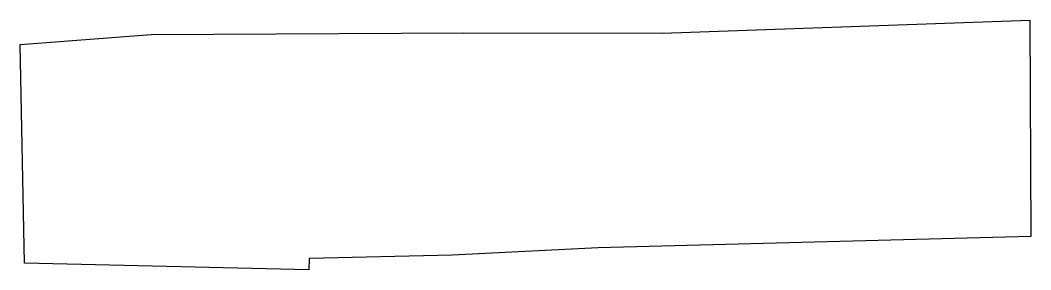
# Model space of a CAD drawing. Header units: millimetres. Extents: x 613332.1 to 613376.2, y 1320450.3 to 1320461.3.
import ezdxf

# ---------------------------------------------------------------- set-up
doc = ezdxf.new("R2010")
doc.units = ezdxf.units.MM

msp = doc.modelspace()

# ---------------------------------------------------------------- linework, layer by layer
at = {"color": 7, "lineweight": 30, "ltscale": 0.5, "flags": 128}
msp.add_lwpolyline([(613332.235, 1320450.627), (613332.05, 1320460.198), (613337.768, 1320460.627), (613351.441, 1320460.696), (613360.114, 1320460.693), (613376.186, 1320461.256), (613376.229, 1320451.788), (613357.315, 1320451.292), (613350.937, 1320450.975), (613344.689, 1320450.824), (613344.665, 1320450.337), (613332.235, 1320450.627)], dxfattribs=at)

doc.saveas('drawing.dxf')
